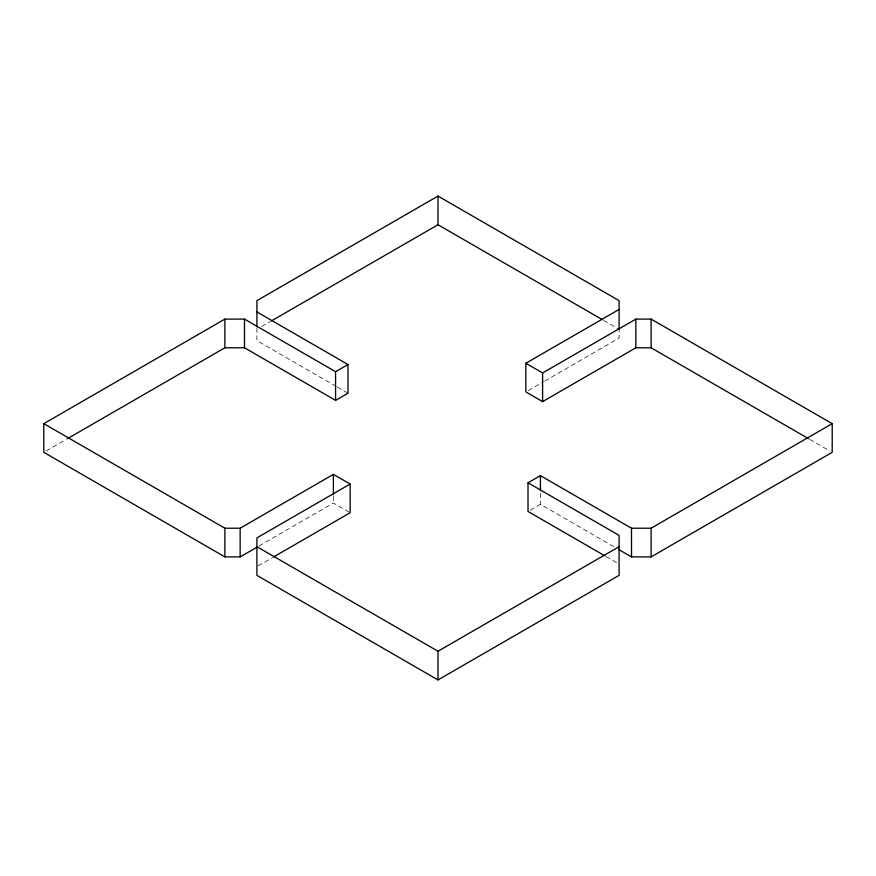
<?xml version="1.0" encoding="UTF-8"?>
<svg xmlns="http://www.w3.org/2000/svg" width="876" height="876" viewBox="0 0 876 876"><rect width="100%" height="100%" fill="white"/><g stroke="black" fill="none" stroke-linecap="round" stroke-linejoin="round"><path stroke-width="0.66" stroke-dasharray="4.38 3.29" d="M46.165 450.965L66.291 439.358M261.639 326.562L269.928 321.788M259.033 545.989L333.395 503.054L350.159 512.734M528.206 390.587L543.547 381.717M544.73 381.038L619.091 338.103L619.091 329.299M258.091 565.885L272.25 557.705M530.276 510.171L540.426 504.302L613.769 546.646M603.706 320.419L617.908 328.62M809.709 439.358L829.835 450.965M336.154 386.371L256.909 340.611L256.909 328.325M337.337 387.05L347.991 393.204M606.082 556.545L617.908 563.377M540.426 493.385L540.426 504.302M333.395 496.221L333.395 503.054"/><path stroke-width="1.31" d="M256.668 547.347L240.144 556.895L224.891 556.895L43.8 452.334L43.8 423.666L224.891 319.105L244.492 319.105L335.574 371.698L347.991 364.525L347.991 393.204L335.574 400.365L244.492 347.783L224.891 347.783L67.474 438.668M619.091 329.299L619.091 300.632L438 196.071L256.909 300.632L256.909 326.956M271.111 321.098L438 224.749L602.524 319.729M43.8 423.666L224.891 528.217L240.144 528.217L333.395 474.376L350.159 484.056L350.159 512.734L273.432 557.026M808.526 438.668L651.109 347.783L635.856 347.783L542.605 401.624L525.841 391.944L525.841 363.266L619.091 309.436M350.159 484.056L256.909 537.897L256.909 575.368L438 679.929L619.091 575.368L619.091 535.389L528.009 482.796L528.009 511.475L604.9 555.866M525.841 363.266L542.605 372.946L635.856 319.105L651.109 319.105L832.2 423.666L832.2 452.334L651.109 556.895L631.508 556.895L618.5 549.372M528.009 482.796L540.426 475.635L631.508 528.217L651.109 528.217L832.2 423.666M256.909 546.701L438 651.251L619.091 546.701M256.909 311.944L347.991 364.525M651.109 319.105L651.109 347.783M651.109 528.217L651.109 556.895M635.856 319.105L635.856 347.783M631.508 528.217L631.508 556.895M542.605 372.946L542.605 401.624M540.426 475.635L540.426 490.648M438 196.071L438 224.749M438 651.251L438 679.929M335.574 371.698L335.574 400.365M333.395 474.376L333.395 494.863M244.492 319.105L244.492 347.783M240.144 528.217L240.144 556.895M224.891 319.105L224.891 347.783M224.891 528.217L224.891 556.895"/></g></svg>
